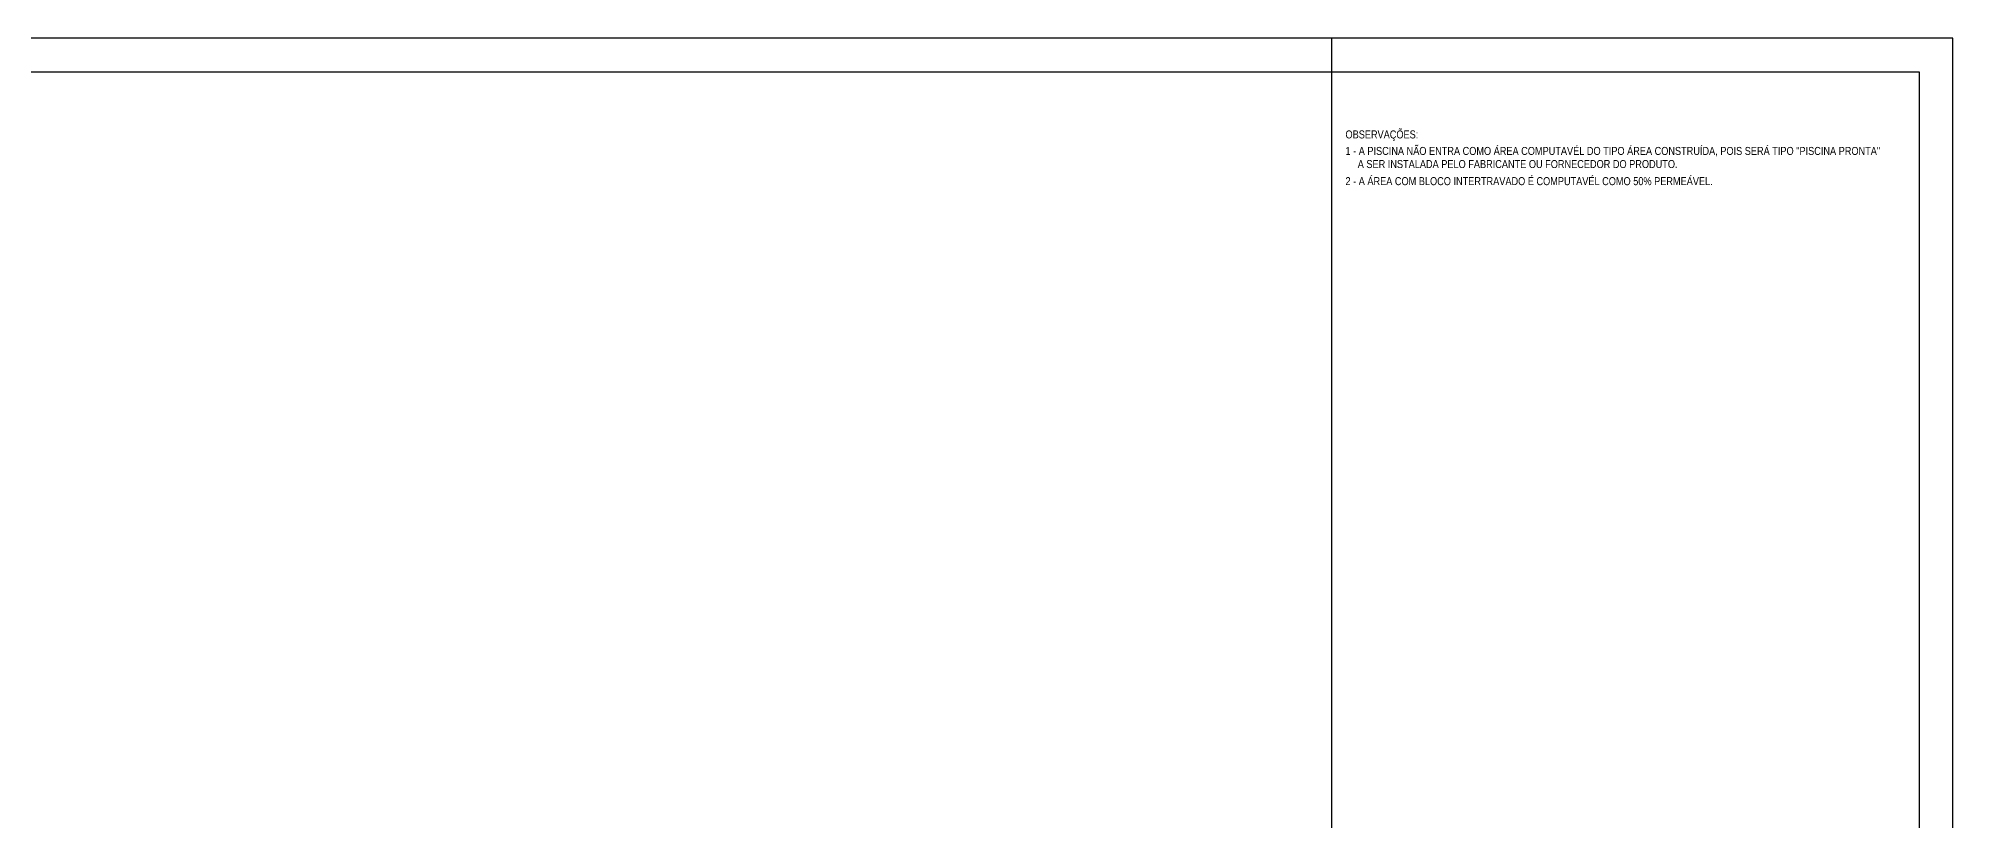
# Model space of a CAD drawing. Header units: millimetres. Extents: x 2718 to 3327, y 272 to 594.
# Drawn here: x 3056.77 to 3099.55, y 445.65 to 463.14 of the extents above; entities that cross this region are included whole.
import ezdxf

# ---------------------------------------------------------------- set-up
doc = ezdxf.new("R2010")
doc.units = ezdxf.units.MM
doc.header["$MEASUREMENT"] = 0
doc.layers.get('0').update_dxf_attribs({"linetype": 'CONTINUOUS'})
doc.layers.add('Lotes', color=2, linetype='CONTINUOUS')
doc.layers.add('TEXTO', color=2, linetype='CONTINUOUS')
doc.styles.add('F2', font='ARIALN.TTF')

msp = doc.modelspace()

# ---------------------------------------------------------------- linework, layer by layer
at = {"color": 2}
msp.add_line((3085.673, 441.597), (3085.673, 463.14), dxfattribs=at)
at = {"layer": 'Lotes', "color": 2}
msp.add_lwpolyline([(3024.975, 418.59), (3099.548, 418.59), (3099.548, 463.14), (3024.975, 463.14)], close=True, dxfattribs=at)
at = {"layer": 'Lotes', "color": 1}
msp.add_lwpolyline([(3026.85, 462.39), (3098.798, 462.39), (3098.798, 419.34), (3026.85, 419.34)], close=True, dxfattribs=at)

# ---------------------------------------------------------------- texts
at = {"layer": 'TEXTO', "color": 2, "style": 'F2'}
for s, p in [('OBSERVAÇÕES:', (3085.978, 460.902)), ('1 - A PISCINA NÃO ENTRA COMO ÁREA COMPUTAVÉL DO TIPO ÁREA CONSTRUÍDA, POIS SERÁ TIPO "PISCINA PRONTA"', (3085.978, 460.533)), (' A SER INSTALADA PELO FABRICANTE OU FORNECEDOR DO PRODUTO.', (3086.195, 460.24)), ('2 - A ÁREA COM BLOCO INTERTRAVADO É COMPUTAVÉL COMO 50%%% PERMEÁVEL.', (3085.978, 459.858))]:
    msp.add_text(s, height=0.17883, dxfattribs=at).set_placement(p)

doc.saveas('drawing.dxf')
